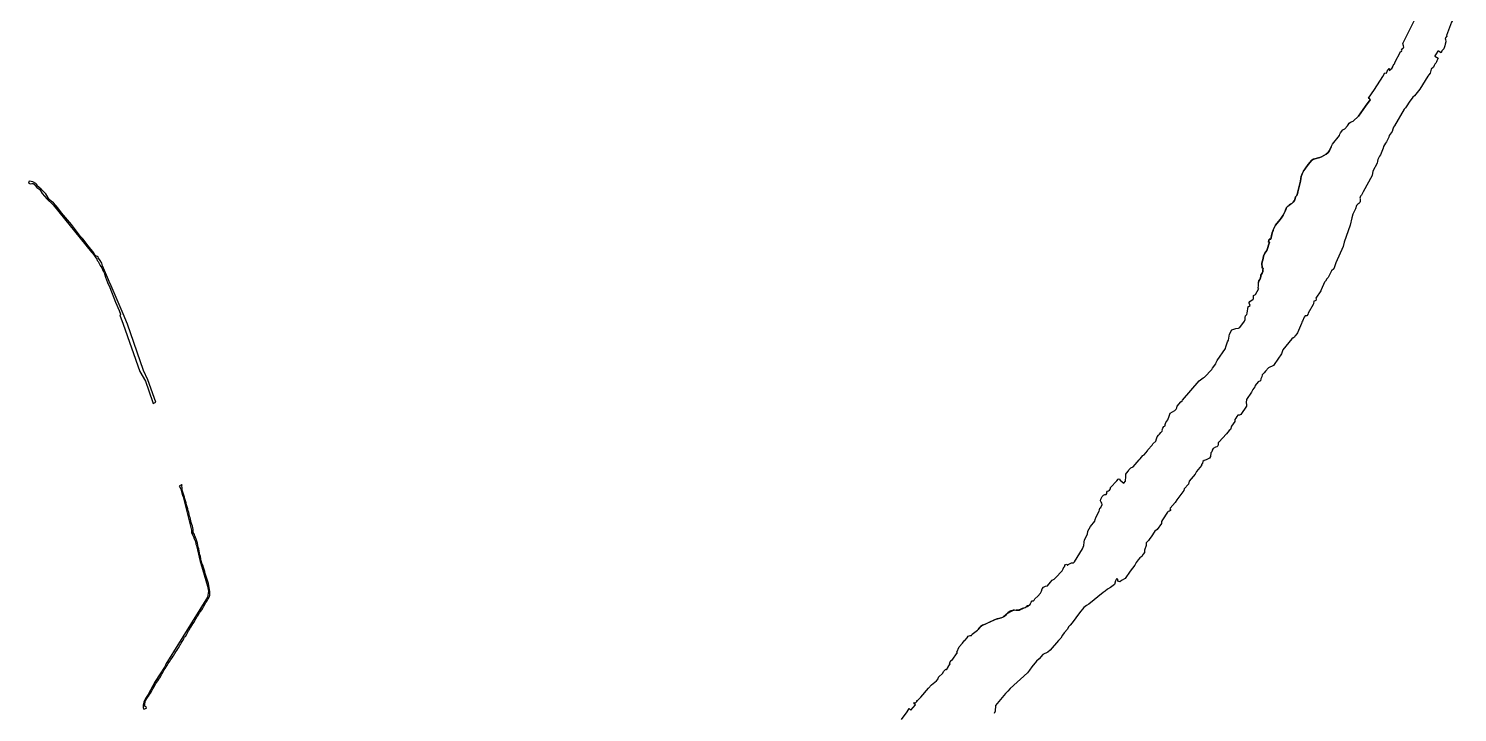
# Model space of a CAD drawing. Extents: x 708293 to 716990, y 4902010 to 4917550.
# Drawn here: x 711626 to 714874, y 4905746 to 4907301 of the extents above; entities that cross this region are included whole.
import ezdxf

# ---------------------------------------------------------------- set-up
doc = ezdxf.new("R2010")
doc.units = 0
for name, color, linetype in [('creek', 7, 'Continuous'), ('creek-fill', 7, 'Continuous'), ('river-fill', 7, 'Continuous'), ('river_lake_canal', 7, 'Continuous')]:
    doc.layers.add(name, color=color, linetype=linetype)

msp = doc.modelspace()

# ---------------------------------------------------------------- linework, layer by layer
at = {"layer": 'creek'}
for points in [[(711805.3, 4906735.1), (711794.3, 4906761.2), (711792.2, 4906767.5), (711789, 4906773.8), (711785.3, 4906778.8), (711784, 4906781.5), (711779.1, 4906784.3), (711776.6, 4906786.7), (711774.2, 4906791), (711761.3, 4906806.7), (711749.3, 4906822.8), (711744.4, 4906828), (711723.5, 4906855.5), (711701, 4906881.7), (711692.5, 4906893.1), (711682.4, 4906904.3), (711677.2, 4906908.2), (711673, 4906912.5), (711665.5, 4906925.1), (711654.5, 4906935.6), (711649, 4906940.2), (711646.6, 4906942.7), (711644.7, 4906945.9), (711642.2, 4906948.5), (711635.7, 4906952.3), (711632, 4906953.3), (711627.1, 4906953.5), (711626, 4906949), (711630.7, 4906948.1), (711633.5, 4906948.8), (711636.3, 4906948.8), (711638.7, 4906947.1), (711645, 4906939.5), (711651.5, 4906934.8), (711656.8, 4906925.9), (711667.4, 4906913.9), (711681.6, 4906900.3), (711769, 4906792.2), (711771.8, 4906789.5), (711781, 4906776.5), (711782.2, 4906773.7), (711784.3, 4906771.1), (711789, 4906761.8), (711792.9, 4906756.6), (711794.6, 4906751), (711797.5, 4906745.8), (711800.7, 4906735.8), (711803, 4906729.7)], [(711803, 4906729.7), (711805.1, 4906723.1), (711810.4, 4906711.9), (711823.8, 4906678.4), (711832.2, 4906659.7), (711834.6, 4906651.6), (711834.1, 4906649.5), (711833.4, 4906649.1), (711841.4, 4906628.8), (711878.7, 4906521.2), (711891.5, 4906498.7), (711907.9, 4906452.7), (711909.2, 4906448.5), (711915, 4906451), (711897.3, 4906501.9), (711887.4, 4906523.2), (711851, 4906628.7), (711841.4, 4906652.5), (711814, 4906716), (711809.1, 4906726), (711806.2, 4906733.3), (711805.3, 4906735.1)], [(711990, 4906200.8), (711989, 4906204.3), (711987.9, 4906208.7), (711986.8, 4906213.1), (711985.3, 4906217.8), (711983.9, 4906222.3), (711982.5, 4906226.8), (711981.5, 4906231.2), (711980.3, 4906235.1), (711978.9, 4906239.6), (711977.6, 4906244.3), (711975.9, 4906248.7), (711975.2, 4906252.8), (711974.8, 4906256.9), (711974.7, 4906260.3), (711974.7, 4906262.3), (711975.4, 4906263.1), (711973.8, 4906263), (711968.3, 4906260.4)], [(711968.3, 4906260.4), (711971.8, 4906254.3), (711975.8, 4906239.6), (711977.4, 4906235.7), (711996.7, 4906159.9), (711996.5, 4906153.9), (712001.1, 4906145.6), (712002.3, 4906140.3), (712005.1, 4906134.7), (712006.4, 4906128.3), (712007.7, 4906125.4), (712016.2, 4906088.7), (712017.2, 4906084.7)], [(712005, 4906145.5), (712004.3, 4906147.3), (712003.2, 4906150.6), (712001.9, 4906152.5), (712000, 4906155), (712000.3, 4906159.1), (712000.3, 4906161.9), (711999.5, 4906165.6), (711998.3, 4906169.5), (711996.9, 4906173.3), (711995.5, 4906177.6), (711994.6, 4906181.5), (711993.9, 4906185), (711993.1, 4906188.8), (711992.1, 4906192.4), (711991, 4906196.3), (711990.2, 4906200.2), (711990, 4906200.8)], [(712033.6, 4906003.3), (712034, 4906004), (712036.2, 4906008), (712037.8, 4906012.1), (712038.1, 4906016.5), (712037.8, 4906020.9), (712037.5, 4906025), (712036.9, 4906029.7), (712035.6, 4906034.4), (712034.7, 4906038.7), (712033.3, 4906043.4), (712032.1, 4906048.2), (712030.8, 4906052.8), (712029.2, 4906057), (712027.7, 4906061.4), (712026.5, 4906066), (712024.9, 4906070.8), (712023.4, 4906075.5), (712021.8, 4906080.6), (712020.1, 4906085.5), (712018.6, 4906090.5), (712017.5, 4906095.4), (712016.5, 4906100.3), (712015.5, 4906104), (712014.7, 4906108.3), (712013.5, 4906112.9), (712012.7, 4906117.9), (712011.8, 4906121.7), (712010.7, 4906126.3), (712009.7, 4906130.8), (712008.6, 4906135.3), (712007, 4906140), (712005.6, 4906143.9), (712005, 4906145.5)], [(712017.2, 4906084.7), (712033, 4906032.7), (712035, 4906021.6), (712032.9, 4906008.2), (711938.3, 4905855.5), (711936.2, 4905850.9), (711913.9, 4905815.8), (711897.7, 4905786.6), (711893.1, 4905780), (711889.5, 4905772.9), (711888.1, 4905769.4), (711886.7, 4905762.3), (711886.4, 4905756.5), (711887.8, 4905753.1)], [(712005, 4905956.2), (712007.1, 4905959.6), (712009.5, 4905963.9), (712011.9, 4905967.9), (712014.4, 4905971.9), (712017.1, 4905975.6), (712019.7, 4905979.4), (712022, 4905983.2), (712024.3, 4905987.5), (712026.7, 4905991.3), (712029.3, 4905995.7), (712031.9, 4905999.9), (712033.6, 4906003.3)], [(711990, 4905932), (711991, 4905933.7), (711992.4, 4905935.6), (711992.7, 4905935.8), (711992.9, 4905936.3), (711994.9, 4905939.9), (711997.1, 4905943.4), (711999.5, 4905946.9), (712002.1, 4905951.1), (712004.5, 4905955.4), (712005, 4905956.2)], [(711971.1, 4905900.1), (711973.1, 4905903.1), (711975.2, 4905907.1), (711977.1, 4905910.4), (711978.7, 4905913.7), (711980.6, 4905916.6), (711982.2, 4905918.3), (711982.5, 4905918.8), (711982.5, 4905918.8)], [(711982.5, 4905918.8), (711986.3, 4905925.5)], [(711986.3, 4905925.5), (711986.3, 4905925.5), (711986.3, 4905925.5), (711986.3, 4905925.6), (711987.1, 4905926.8), (711988.1, 4905929), (711989.5, 4905931.1), (711990, 4905932)], [(711896.6, 4905780), (711896.7, 4905780), (711898.7, 4905783), (711900.6, 4905786.3), (711903, 4905789.9), (711905.2, 4905793.1), (711906.9, 4905796.3), (711908.7, 4905799.5), (711910.7, 4905803.3), (711912.7, 4905806.9), (711914.9, 4905810.8), (711917.3, 4905814.5), (711919.9, 4905817.9), (711922, 4905821.1), (711924.3, 4905824.3), (711926.4, 4905828), (711928.4, 4905831.7), (711930.4, 4905835.1), (711932.1, 4905838.6), (711934.1, 4905842.3), (711936.3, 4905845.6), (711938.7, 4905849.1), (711941.3, 4905852.7), (711943.6, 4905856.8), (711945.3, 4905860.1), (711947.5, 4905863.1), (711949.6, 4905866.2), (711952.2, 4905870.3), (711954.5, 4905873.8), (711956.7, 4905877), (711958.5, 4905880), (711960.5, 4905883.5), (711962.7, 4905886.5), (711965.1, 4905890.2), (711967.3, 4905893.6), (711969.3, 4905896.9), (711971.1, 4905900.1)], [(711887.8, 4905753.1), (711894.3, 4905755.7)], [(711894.3, 4905755.7), (711893.1, 4905758.6), (711893.1, 4905758.6), (711892.9, 4905758.6), (711892.2, 4905758.7), (711891.2, 4905759.1), (711890.5, 4905759.9), (711890.3, 4905761.5), (711890.3, 4905764.3), (711890.3, 4905766.6), (711890.7, 4905769.1), (711891.2, 4905771.5), (711892.9, 4905774), (711894.6, 4905777.1), (711896.6, 4905780)]]:
    msp.add_lwpolyline(points, dxfattribs=at)
at = {"layer": 'creek-fill'}
for p, q in [((711982.5, 4905918.8), (711986.3, 4905925.5)), ((711887.8, 4905753.1), (711894.3, 4905755.7))]:
    msp.add_line(p, q, dxfattribs=at)
for points in [[(711805.3, 4906735.1), (711794.3, 4906761.2), (711792.2, 4906767.5), (711789, 4906773.8), (711785.3, 4906778.8), (711784, 4906781.5), (711779.1, 4906784.3), (711776.6, 4906786.7), (711774.2, 4906791), (711761.3, 4906806.7), (711749.3, 4906822.8), (711744.4, 4906828), (711723.5, 4906855.5), (711701, 4906881.7), (711692.5, 4906893.1), (711682.4, 4906904.3), (711677.2, 4906908.2), (711673, 4906912.5), (711665.5, 4906925.1), (711654.5, 4906935.6), (711649, 4906940.2), (711646.6, 4906942.7), (711644.7, 4906945.9), (711642.2, 4906948.5), (711635.7, 4906952.3), (711632, 4906953.3), (711627.1, 4906953.5), (711626, 4906949), (711630.7, 4906948.1), (711633.5, 4906948.8), (711636.3, 4906948.8), (711638.7, 4906947.1), (711645, 4906939.5), (711651.5, 4906934.8), (711656.8, 4906925.9), (711667.4, 4906913.9), (711681.6, 4906900.3), (711769, 4906792.2), (711771.8, 4906789.5), (711781, 4906776.5), (711782.2, 4906773.7), (711784.3, 4906771.1), (711789, 4906761.8), (711792.9, 4906756.6), (711794.6, 4906751), (711797.5, 4906745.8), (711800.7, 4906735.8), (711803, 4906729.7)], [(711803, 4906729.7), (711805.1, 4906723.1), (711810.4, 4906711.9), (711823.8, 4906678.4), (711832.2, 4906659.7), (711834.6, 4906651.6), (711834.1, 4906649.5), (711833.4, 4906649.1), (711841.4, 4906628.8), (711878.7, 4906521.2), (711891.5, 4906498.7), (711907.9, 4906452.7), (711909.2, 4906448.5), (711915, 4906451), (711897.3, 4906501.9), (711887.4, 4906523.2), (711851, 4906628.7), (711841.4, 4906652.5), (711814, 4906716), (711809.1, 4906726), (711806.2, 4906733.3), (711805.3, 4906735.1)], [(711990, 4906200.8), (711989, 4906204.3), (711987.9, 4906208.7), (711986.8, 4906213.1), (711985.3, 4906217.8), (711983.9, 4906222.3), (711982.5, 4906226.8), (711981.5, 4906231.2), (711980.3, 4906235.1), (711978.9, 4906239.6), (711977.6, 4906244.3), (711975.9, 4906248.7), (711975.2, 4906252.8), (711974.8, 4906256.9), (711974.7, 4906260.3), (711974.7, 4906262.3), (711975.4, 4906263.1), (711973.8, 4906263), (711968.3, 4906260.4)], [(711968.3, 4906260.4), (711971.8, 4906254.3), (711975.8, 4906239.6), (711977.4, 4906235.7), (711996.7, 4906159.9), (711996.5, 4906153.9), (712001.1, 4906145.6), (712002.3, 4906140.3), (712005.1, 4906134.7), (712006.4, 4906128.3), (712007.7, 4906125.4), (712016.2, 4906088.7), (712017.2, 4906084.7)], [(712005, 4906145.5), (712004.3, 4906147.3), (712003.2, 4906150.6), (712001.9, 4906152.5), (712000, 4906155), (712000.3, 4906159.1), (712000.3, 4906161.9), (711999.5, 4906165.6), (711998.3, 4906169.5), (711996.9, 4906173.3), (711995.5, 4906177.6), (711994.6, 4906181.5), (711993.9, 4906185), (711993.1, 4906188.8), (711992.1, 4906192.4), (711991, 4906196.3), (711990.2, 4906200.2), (711990, 4906200.8)], [(712033.6, 4906003.3), (712034, 4906004), (712036.2, 4906008), (712037.8, 4906012.1), (712038.1, 4906016.5), (712037.8, 4906020.9), (712037.5, 4906025), (712036.9, 4906029.7), (712035.6, 4906034.4), (712034.7, 4906038.7), (712033.3, 4906043.4), (712032.1, 4906048.2), (712030.8, 4906052.8), (712029.2, 4906057), (712027.7, 4906061.4), (712026.5, 4906066), (712024.9, 4906070.8), (712023.4, 4906075.5), (712021.8, 4906080.6), (712020.1, 4906085.5), (712018.6, 4906090.5), (712017.5, 4906095.4), (712016.5, 4906100.3), (712015.5, 4906104), (712014.7, 4906108.3), (712013.5, 4906112.9), (712012.7, 4906117.9), (712011.8, 4906121.7), (712010.7, 4906126.3), (712009.7, 4906130.8), (712008.6, 4906135.3), (712007, 4906140), (712005.6, 4906143.9), (712005, 4906145.5)], [(712017.2, 4906084.7), (712033, 4906032.7), (712035, 4906021.6), (712032.9, 4906008.2), (711938.3, 4905855.5), (711936.2, 4905850.9), (711913.9, 4905815.8), (711897.7, 4905786.6), (711893.1, 4905780), (711889.5, 4905772.9), (711888.1, 4905769.4), (711886.7, 4905762.3), (711886.4, 4905756.5), (711887.8, 4905753.1)], [(712005, 4905956.2), (712007.1, 4905959.6), (712009.5, 4905963.9), (712011.9, 4905967.9), (712014.4, 4905971.9), (712017.1, 4905975.6), (712019.7, 4905979.4), (712022, 4905983.2), (712024.3, 4905987.5), (712026.7, 4905991.3), (712029.3, 4905995.7), (712031.9, 4905999.9), (712033.6, 4906003.3)], [(711990, 4905932), (711991, 4905933.7), (711992.4, 4905935.6), (711992.7, 4905935.8), (711992.9, 4905936.3), (711994.9, 4905939.9), (711997.1, 4905943.4), (711999.5, 4905946.9), (712002.1, 4905951.1), (712004.5, 4905955.4), (712005, 4905956.2)], [(711971.1, 4905900.1), (711973.1, 4905903.1), (711975.2, 4905907.1), (711977.1, 4905910.4), (711978.7, 4905913.7), (711980.6, 4905916.6), (711982.2, 4905918.3), (711982.5, 4905918.8), (711982.5, 4905918.8)], [(711986.3, 4905925.5), (711986.3, 4905925.5), (711986.3, 4905925.5), (711986.3, 4905925.6), (711987.1, 4905926.8), (711988.1, 4905929), (711989.5, 4905931.1), (711990, 4905932)], [(711896.6, 4905780), (711896.7, 4905780), (711898.7, 4905783), (711900.6, 4905786.3), (711903, 4905789.9), (711905.2, 4905793.1), (711906.9, 4905796.3), (711908.7, 4905799.5), (711910.7, 4905803.3), (711912.7, 4905806.9), (711914.9, 4905810.8), (711917.3, 4905814.5), (711919.9, 4905817.9), (711922, 4905821.1), (711924.3, 4905824.3), (711926.4, 4905828), (711928.4, 4905831.7), (711930.4, 4905835.1), (711932.1, 4905838.6), (711934.1, 4905842.3), (711936.3, 4905845.6), (711938.7, 4905849.1), (711941.3, 4905852.7), (711943.6, 4905856.8), (711945.3, 4905860.1), (711947.5, 4905863.1), (711949.6, 4905866.2), (711952.2, 4905870.3), (711954.5, 4905873.8), (711956.7, 4905877), (711958.5, 4905880), (711960.5, 4905883.5), (711962.7, 4905886.5), (711965.1, 4905890.2), (711967.3, 4905893.6), (711969.3, 4905896.9), (711971.1, 4905900.1)], [(711894.3, 4905755.7), (711893.1, 4905758.6), (711893.1, 4905758.6), (711892.9, 4905758.6), (711892.2, 4905758.7), (711891.2, 4905759.1), (711890.5, 4905759.9), (711890.3, 4905761.5), (711890.3, 4905764.3), (711890.3, 4905766.6), (711890.7, 4905769.1), (711891.2, 4905771.5), (711892.9, 4905774), (711894.6, 4905777.1), (711896.6, 4905780)]]:
    msp.add_lwpolyline(points, dxfattribs=at)
at = {"layer": 'river-fill'}
for points in [[(714518.8, 4906964.5), (714520.8, 4906970.2), (714524, 4906976.8), (714534.5, 4906992), (714543.5, 4907001.9), (714546.7, 4907003.6), (714561.1, 4907007.6), (714565.3, 4907009.1), (714570.4, 4907012.2), (714575.6, 4907015.2), (714580.4, 4907019), (714583.2, 4907023.9), (714586.9, 4907032.2), (714589.8, 4907037.8), (714606.4, 4907058), (714607, 4907060.8), (714608.6, 4907063.6), (714613.9, 4907070.3), (714618.1, 4907073.2), (714624.5, 4907079.7), (714625.5, 4907082.3), (714627.7, 4907085.4), (714631, 4907088), (714637, 4907090), (714649.5, 4907101.7), (714665.3, 4907124.4), (714675.6, 4907138.7), (714674.3, 4907141.8), (714671.7, 4907142.9), (714685.8, 4907162.3), (714704.7, 4907192), (714708.7, 4907199.8), (714712.6, 4907199.2), (714714.7, 4907203.9), (714718.7, 4907210.1), (714720.6, 4907208.6), (714719.3, 4907206.3), (714720.7, 4907205.4), (714722.5, 4907208.3), (714725.1, 4907209.7), (714727.6, 4907214), (714726.9, 4907215.5), (714730, 4907220.4), (714730.8, 4907219.9), (714731.8, 4907221.5), (714730.7, 4907222.2), (714745.7, 4907249.2), (714746.6, 4907248.7), (714747.6, 4907250.3), (714747.2, 4907251.4), (714749.9, 4907256.2), (714750.4, 4907255.8), (714751.9, 4907258.2), (714751.5, 4907261.7), (714749.7, 4907266.5), (714789, 4907344.3)], [(714860.6, 4907315.2), (714849.5, 4907285.1), (714850.1, 4907284.4), (714849.9, 4907282.6), (714849.3, 4907282.7), (714848.3, 4907280.9), (714847.8, 4907281.1), (714845.9, 4907277.5), (714846.9, 4907277), (714847.8, 4907270.7), (714846.3, 4907265.6), (714845.8, 4907261.5), (714843.1, 4907254.9), (714839, 4907249.9), (714837.1, 4907245.4), (714830.7, 4907249.3), (714829.2, 4907249.2), (714825.4, 4907243.3), (714822.8, 4907239.1), (714823, 4907238), (714830.2, 4907233.5), (714827.1, 4907227.7), (714826.3, 4907224.9), (714824.8, 4907222), (714822.4, 4907220.2), (714820.9, 4907216.8), (714819.9, 4907212.9), (714814.5, 4907208.3), (714811.8, 4907199.7), (714809.4, 4907195.6), (714806.7, 4907192.3), (714788.7, 4907162.7), (714776.4, 4907148.2), (714772.5, 4907144.8), (714764.1, 4907133.7), (714759.4, 4907125), (714756.3, 4907120.9), (714752.9, 4907117.7), (714731.2, 4907079.3), (714728.8, 4907076.3), (714727.1, 4907072.3), (714725.5, 4907066.4), (714719.1, 4907057.7), (714717.8, 4907053.8), (714713, 4907043.2), (714710.3, 4907040.1), (714706, 4907032.7), (714705.2, 4907029.1), (714698.9, 4907014), (714697, 4907010.7), (714693, 4907002.8), (714692.5, 4906999), (714691.5, 4906994.7), (714681.8, 4906976.3), (714680.2, 4906966.9), (714659.5, 4906929.7), (714657.9, 4906924.9), (714656, 4906922.1), (714653.5, 4906920.1), (714652.4, 4906915.5), (714652.8, 4906913.5), (714653.2, 4906907.6), (714652.3, 4906905.3), (714650.2, 4906903.1), (714647.4, 4906901.5), (714644.9, 4906898.7), (714642.2, 4906890.6), (714636.6, 4906879), (714633.9, 4906870.8), (714630.6, 4906853.7), (714616.3, 4906815.1), (714614.4, 4906805.4), (714597.4, 4906768.1), (714592.8, 4906754.5), (714587.5, 4906749.8), (714580.3, 4906734.5), (714577, 4906731.9), (714574.2, 4906726.6), (714572.3, 4906724.3), (714564, 4906707.1), (714563.7, 4906704.5), (714552.5, 4906687.5), (714552.9, 4906685.4), (714552.3, 4906682.8)], [(714202.7, 4906385.7), (714203.5, 4906387.5), (714202.9, 4906388.8), (714204.1, 4906392.3), (714206.9, 4906395.7), (714209.5, 4906397.5), (714210.1, 4906399.1), (714209.9, 4906400.7), (714210.3, 4906402.6), (714211.6, 4906405.4), (714215.9, 4906411.5), (714218.8, 4906419.1), (714219.2, 4906422), (714221.3, 4906426), (714231.7, 4906432.7), (714234.4, 4906435.2), (714235.9, 4906438.7), (714237.2, 4906441.9), (714245.1, 4906452.1), (714248, 4906454.3), (714249.1, 4906456.2), (714287.1, 4906499.6), (714295.8, 4906506.7), (714298.8, 4906508), (714315.5, 4906525.8), (714317.1, 4906528.7), (714324.7, 4906538.5), (714325.5, 4906541.5), (714328, 4906546.3), (714347.2, 4906573.3), (714347.8, 4906577.1), (714351.7, 4906588.5), (714353.9, 4906592.5), (714355.6, 4906605.8), (714361.6, 4906615.6), (714370.2, 4906619.1), (714376.6, 4906619.5), (714379.5, 4906621), (714389.9, 4906635.8), (714391.4, 4906639.5), (714391.5, 4906643.9), (714392.7, 4906647.3), (714395.3, 4906650.3), (714396.5, 4906653.8), (714398.1, 4906668.6), (714399.1, 4906669.1), (714402.6, 4906671.3), (714400.4, 4906676.3), (714400.6, 4906677.7), (714402.1, 4906679.9), (714409.4, 4906685.4), (714410.4, 4906686.9), (714410.9, 4906691.2), (714410.7, 4906693.9), (714415.3, 4906695.9), (714422.8, 4906710), (714421.5, 4906710.7), (714422.1, 4906716.3), (714421.7, 4906723.3), (714422.7, 4906727.4), (714425, 4906730.6), (714426.5, 4906733.8), (714427.2, 4906737.5), (714427.4, 4906740.3), (714430.2, 4906744.9), (714431.4, 4906748.8), (714431.8, 4906752.5), (714432.7, 4906754.9), (714430.3, 4906756.8), (714429.3, 4906767.5), (714432.3, 4906778.3), (714433.4, 4906783.5), (714436, 4906789.9), (714441, 4906796.4), (714447.2, 4906815.2), (714444.5, 4906815.5), (714445.9, 4906822.1), (714450, 4906822), (714452.4, 4906833), (714453.2, 4906836.1), (714457.2, 4906847.4), (714460.7, 4906853.8), (714470.9, 4906866.6), (714473.4, 4906869.9), (714477.7, 4906876.6), (714482.6, 4906885.3), (714485.7, 4906893.6), (714488.5, 4906897), (714491.8, 4906898.9), (714494.3, 4906901.3), (714497.4, 4906903.1), (714500.5, 4906905.8), (714503.6, 4906910.2), (714505.3, 4906914.7), (714506.3, 4906918.3), (714508.9, 4906921.5), (714510.3, 4906925.5), (714511.3, 4906929.9), (714517.5, 4906953.7), (714518.1, 4906959.7), (714518.8, 4906964.5)], [(714552.3, 4906682.8), (714550.4, 4906681.4), (714547.6, 4906680.8), (714546.7, 4906675.1), (714546.4, 4906673.2), (714534.8, 4906653.8), (714533.8, 4906650.6), (714531.5, 4906647.8), (714528.2, 4906647.5), (714525.4, 4906644.9), (714522.2, 4906635.4), (714520.6, 4906633.2), (714519.5, 4906629.9), (714510.3, 4906608.8), (714506.9, 4906603.6), (714504.3, 4906601.1), (714504.1, 4906599.4), (714501.6, 4906597.4), (714500.5, 4906597.5), (714497.5, 4906595.6), (714477, 4906570.3), (714475.2, 4906563.8), (714473.8, 4906561), (714457.7, 4906536.6), (714455.7, 4906535), (714444.6, 4906529.6), (714437.8, 4906522.1), (714435.1, 4906517.9), (714430.5, 4906513.1), (714429.5, 4906508.6), (714427.5, 4906504.3), (714426.4, 4906500), (714421.5, 4906497.2), (714414.5, 4906489.2), (714413.2, 4906486.3), (714408.7, 4906480.3), (714406.1, 4906473.9), (714394.8, 4906457.4), (714394, 4906450.3), (714394.8, 4906445.6), (714394.3, 4906442.5), (714381.6, 4906423.1), (714378.7, 4906421.7), (714376.3, 4906421.8), (714374.7, 4906421.6), (714372.5, 4906418.9), (714370.6, 4906415), (714368, 4906411.6), (714367.8, 4906407.5), (714360.2, 4906397.1), (714358.3, 4906388.9), (714355.1, 4906386.5), (714349.5, 4906379.1), (714331.9, 4906360.1), (714330.1, 4906359.4), (714329.9, 4906356.8), (714330.4, 4906355.1), (714329.3, 4906352.3), (714326.9, 4906349.8), (714324.3, 4906349.1), (714319.1, 4906345.9), (714316.2, 4906341.9), (714315.5, 4906338.7), (714313.9, 4906335.9), (714312.5, 4906327.4), (714310.3, 4906324.3), (714302.8, 4906319.9), (714298.3, 4906318.6), (714295.1, 4906316.3), (714294.3, 4906312.8), (714292.5, 4906309.7), (714292.2, 4906307.2), (714280.8, 4906294), (714277.6, 4906287.3), (714264.1, 4906271.6), (714262.6, 4906264.8), (714253.1, 4906253.9), (714251.9, 4906250.8), (714236, 4906229.1), (714232.7, 4906223.1), (714221.1, 4906210.4), (714220.6, 4906208.6), (714221.9, 4906206.5), (714221.9, 4906204.8), (714219.5, 4906203.2), (714216.9, 4906202.6), (714214.9, 4906201), (714203.3, 4906183.4), (714201.6, 4906179.7), (714201.2, 4906175.5), (714191.6, 4906162.1), (714185.9, 4906158.2), (714177.7, 4906144.9), (714174.5, 4906141.5), (714171.9, 4906137), (714166.6, 4906131.1), (714166.2, 4906128.6), (714166.5, 4906125.6), (714163.1, 4906114.7), (714162.8, 4906109.5), (714159.4, 4906105.4)], [(713866.9, 4905979), (713870.3, 4905978.3), (713878.9, 4905978.7), (713879.8, 4905979.1), (713880.9, 4905979.6), (713898.5, 4905987.6), (713902.6, 4905992), (713903.7, 4905993.2), (713905.3, 4905996.4), (713907.7, 4905999.6), (713910.6, 4905999.7), (713912, 4906000.9), (713913.5, 4906003.8), (713920, 4906009.8), (713926.3, 4906017.2), (713928.8, 4906021.2), (713930, 4906026.5), (713932.8, 4906030.7), (713937.8, 4906032.9), (713941.9, 4906033.9), (713948.7, 4906042.3), (713953.2, 4906046.6), (713957.3, 4906048.8), (713960.8, 4906051.8), (713975.5, 4906067.4), (713977.7, 4906072.1), (713980.1, 4906077.4), (713981.6, 4906077.7), (713981.3, 4906081.3), (713985.9, 4906083), (713987.9, 4906080.1), (713988.8, 4906080.7), (713987.9, 4906082), (713989.4, 4906082.4), (713996.5, 4906085.6), (714001.6, 4906085.6), (714003.9, 4906088.1), (714022, 4906117.8), (714024.7, 4906125.2), (714025.3, 4906132.9), (714026.7, 4906138.1), (714033.3, 4906151.3), (714033.9, 4906157.6), (714039.7, 4906168.8), (714049.9, 4906180.4), (714050.7, 4906184.3), (714052.7, 4906190.4), (714059.6, 4906203.2), (714060.3, 4906206.6), (714061.5, 4906209.9), (714063.7, 4906212.1), (714066.3, 4906218.4), (714065.9, 4906221.6), (714063.9, 4906223.9), (714062.7, 4906226.9), (714063.6, 4906230.7), (714066.3, 4906237.1), (714069.3, 4906240), (714072.4, 4906241.2), (714075.5, 4906241.5), (714077.5, 4906243.5), (714076.9, 4906246.5), (714078.5, 4906248.7), (714080.7, 4906249.5), (714083.5, 4906251.2), (714085.3, 4906253.9), (714085.5, 4906257.1), (714100, 4906272.3), (714102.8, 4906276.5), (714104.8, 4906276.7), (714107.4, 4906273.6), (714115.7, 4906267.1), (714119.7, 4906272), (714120.4, 4906282.4), (714120.1, 4906285.7), (714120.5, 4906287.6), (714122.1, 4906289.9), (714126.7, 4906295.1), (714127.5, 4906297.1), (714131.7, 4906301.6), (714137.1, 4906304), (714150.7, 4906320), (714152.9, 4906322.4), (714159.3, 4906330.4), (714161.9, 4906331.9), (714169.6, 4906340.7), (714170.6, 4906343.1), (714179.9, 4906353.5), (714181.4, 4906356.4), (714188.4, 4906362.3), (714190.3, 4906368), (714190.5, 4906370.5), (714191.2, 4906372.7), (714194.4, 4906376), (714197.2, 4906378.7), (714199.7, 4906382.3), (714202.7, 4906385.7)], [(714159.4, 4906105.4), (714156.6, 4906100.3), (714152.4, 4906097.7), (714148.1, 4906093.1), (714144.1, 4906086.9), (714141, 4906080.5), (714129.8, 4906066.7), (714118.7, 4906050.7), (714110.6, 4906045.7), (714106.3, 4906043.1), (714102.4, 4906043.9), (714101.9, 4906049.1), (714099.1, 4906049.8), (714096.9, 4906044.7), (714094.9, 4906036.8), (714085.1, 4906029.5), (714078.7, 4906025.8), (714073.6, 4906021.4), (714068.7, 4906018.3), (714036.3, 4905992.2), (714030.8, 4905989.1), (714025.1, 4905984.5), (714014.8, 4905972.2), (713998.5, 4905949.3), (713994, 4905944.2), (713990, 4905940.7), (713987.8, 4905935.1), (713980.2, 4905926.9), (713976.7, 4905921.5), (713972.6, 4905914.5), (713967.2, 4905909.3), (713948, 4905887.4), (713943.1, 4905883), (713931.8, 4905877.6), (713923.2, 4905867.7), (713917.3, 4905862.2), (713906.9, 4905849.1), (713901.5, 4905841.8), (713896.4, 4905835.9), (713857.1, 4905800.4), (713852.3, 4905794.2), (713846.5, 4905788.5), (713824.3, 4905761.5), (713823.3, 4905748.8), (713821.2, 4905743.4)], [(713610.4, 4905729.6), (713623.2, 4905747.4), (713627.6, 4905754.5), (713631.8, 4905751.2), (713641.9, 4905763.1), (713638.1, 4905766), (713639.9, 4905768.2), (713641.7, 4905766.7), (713645.6, 4905771.1), (713644.1, 4905772.3), (713644.9, 4905773.1), (713646.3, 4905772), (713653.9, 4905780), (713654.4, 4905780.6), (713671.7, 4905800.7), (713678.9, 4905808.8), (713690.1, 4905817.9), (713693.4, 4905822), (713694.3, 4905826.2), (713704, 4905835.1), (713706.2, 4905838.8), (713711.5, 4905844), (713712.8, 4905843), (713716.8, 4905848.7), (713716.3, 4905849.1), (713720.9, 4905856.1), (713719.1, 4905857.5), (713723.5, 4905864.3), (713724.9, 4905863.5), (713737.4, 4905881.7), (713736.3, 4905882.7), (713741.8, 4905894.8), (713748.9, 4905903.6), (713753, 4905908.4), (713754, 4905909.7), (713759.5, 4905915.1), (713762.2, 4905919.2), (713766.2, 4905921), (713769.7, 4905920.7), (713771.2, 4905923.7), (713782.8, 4905932.6), (713784.5, 4905934.5), (713786.3, 4905937.1), (713789.1, 4905940.3), (713792.4, 4905942.9), (713795.5, 4905944.5), (713821.8, 4905956.2), (713825.9, 4905957.9), (713837.2, 4905961.2), (713840.9, 4905962.3), (713849.1, 4905970.1), (713863.2, 4905977.9), (713863.7, 4905977.6), (713864.8, 4905978.9), (713866.9, 4905979)]]:
    msp.add_lwpolyline(points, dxfattribs=at)
at = {"layer": 'river_lake_canal'}
for points in [[(714749.7, 4907266.5), (714789, 4907344.3)], [(714874.1, 4907339), (714860.6, 4907315.2), (714849.5, 4907285.1), (714850.1, 4907284.4), (714849.9, 4907282.6), (714849.3, 4907282.7), (714848.3, 4907280.9), (714847.8, 4907281.1), (714845.9, 4907277.5), (714846.9, 4907277), (714847.8, 4907270.7), (714846.3, 4907265.6), (714845.8, 4907261.5), (714843.1, 4907254.9), (714839, 4907249.9), (714837.1, 4907245.4), (714830.7, 4907249.3), (714829.2, 4907249.2), (714825.4, 4907243.3)], [(714726.9, 4907215.5), (714730, 4907220.4), (714730.8, 4907219.9), (714731.8, 4907221.5), (714730.7, 4907222.2), (714745.7, 4907249.2), (714746.6, 4907248.7), (714747.6, 4907250.3)], [(714747.2, 4907251.4), (714749.9, 4907256.2), (714750.4, 4907255.8), (714751.9, 4907258.2), (714751.5, 4907261.7), (714749.7, 4907266.5)], [(714747.6, 4907250.3), (714747.2, 4907251.4)], [(714825.4, 4907243.3), (714822.8, 4907239.1), (714823, 4907238), (714830.2, 4907233.5), (714827.1, 4907227.7), (714826.3, 4907224.9), (714824.8, 4907222), (714822.4, 4907220.2), (714820.9, 4907216.8), (714819.9, 4907212.9), (714814.5, 4907208.3), (714811.8, 4907199.7), (714809.4, 4907195.6), (714806.7, 4907192.3), (714788.7, 4907162.7), (714776.4, 4907148.2), (714772.5, 4907144.8), (714764.1, 4907133.7), (714759.4, 4907125), (714756.3, 4907120.9), (714752.9, 4907117.7), (714731.2, 4907079.3), (714728.8, 4907076.3), (714727.1, 4907072.3), (714725.5, 4907066.4), (714719.1, 4907057.7), (714717.8, 4907053.8), (714713, 4907043.2), (714710.3, 4907040.1), (714706, 4907032.7), (714705.2, 4907029.1), (714698.9, 4907014)], [(714727.6, 4907214), (714726.9, 4907215.5)], [(714671.7, 4907142.9), (714685.8, 4907162.3), (714704.7, 4907192), (714708.7, 4907199.8), (714712.6, 4907199.2), (714714.7, 4907203.9), (714718.7, 4907210.1)], [(714718.7, 4907210.1), (714720.6, 4907208.6)], [(714720.6, 4907208.6), (714719.3, 4907206.3), (714720.7, 4907205.4), (714722.5, 4907208.3), (714725.1, 4907209.7)], [(714725.1, 4907209.7), (714727.6, 4907214)], [(714665.3, 4907124.4), (714649.5, 4907101.7)], [(714675.6, 4907138.7), (714665.3, 4907124.4)], [(714671.7, 4907142.9), (714674.3, 4907141.8)], [(714674.3, 4907141.8), (714675.6, 4907138.7)], [(714589.8, 4907037.8), (714606.4, 4907058), (714607, 4907060.8), (714608.6, 4907063.6), (714613.9, 4907070.3), (714618.1, 4907073.2), (714624.5, 4907079.7), (714625.5, 4907082.3), (714627.7, 4907085.4), (714631, 4907088), (714637, 4907090), (714649.5, 4907101.7)], [(714583.2, 4907023.9), (714580.4, 4907019)], [(714586.9, 4907032.2), (714583.2, 4907023.9)], [(714586.9, 4907032.2), (714589.8, 4907037.8)], [(714534.5, 4906992), (714525, 4906978.2)], [(714543.5, 4907001.9), (714534.5, 4906992)], [(714546.7, 4907003.6), (714543.5, 4907001.9)], [(714561.1, 4907007.6), (714546.7, 4907003.6)], [(714565.3, 4907009.1), (714561.1, 4907007.6)], [(714575.6, 4907015.2), (714565.3, 4907009.1)], [(714580.4, 4907019), (714575.6, 4907015.2)], [(714698.9, 4907014), (714697, 4907010.7), (714693, 4907002.8), (714692.5, 4906999), (714691.5, 4906994.7), (714681.8, 4906976.3), (714680.2, 4906966.9), (714659.5, 4906929.7), (714657.9, 4906924.9), (714656, 4906922.1), (714653.5, 4906920.1), (714652.4, 4906915.5), (714652.8, 4906913.5)], [(714518.1, 4906959.7), (714517.5, 4906953.7)], [(714518.8, 4906964.5), (714518.1, 4906959.7)], [(714520.8, 4906970.2), (714518.8, 4906964.5)], [(714524, 4906976.8), (714520.8, 4906970.2)], [(714525, 4906978.2), (714524, 4906976.8)], [(714510.3, 4906925.5), (714508.9, 4906921.5)], [(714511.3, 4906929.9), (714510.3, 4906925.5)], [(714517.5, 4906953.7), (714511.3, 4906929.9)], [(714485.7, 4906893.6), (714483.3, 4906887.2)], [(714488.5, 4906897), (714485.7, 4906893.6)], [(714489.8, 4906897.7), (714488.5, 4906897)], [(714491.8, 4906898.9), (714489.8, 4906897.7)], [(714494.3, 4906901.3), (714491.8, 4906898.9)], [(714497.4, 4906903.1), (714494.3, 4906901.3)], [(714500.5, 4906905.8), (714497.4, 4906903.1)], [(714503.6, 4906910.2), (714500.5, 4906905.8)], [(714505.3, 4906914.7), (714503.6, 4906910.2)], [(714506.3, 4906918.3), (714505.3, 4906914.7)], [(714508.9, 4906921.5), (714506.3, 4906918.3)], [(714652.8, 4906913.5), (714653.2, 4906907.6), (714652.3, 4906905.3), (714650.2, 4906903.1), (714647.4, 4906901.5), (714644.9, 4906898.7), (714642.2, 4906890.6), (714636.6, 4906879), (714633.9, 4906870.8), (714630.6, 4906853.7), (714616.3, 4906815.1), (714614.4, 4906805.4), (714597.4, 4906768.1), (714592.8, 4906754.5), (714587.5, 4906749.8), (714580.3, 4906734.5), (714577, 4906731.9), (714574.2, 4906726.6), (714572.3, 4906724.3), (714564, 4906707.1), (714563.7, 4906704.5), (714552.5, 4906687.5), (714552.9, 4906685.4), (714552.3, 4906682.8), (714550.4, 4906681.4), (714547.6, 4906680.8)], [(714470.9, 4906866.6), (714460.7, 4906853.8)], [(714473.4, 4906869.9), (714470.9, 4906866.6)], [(714477.7, 4906876.6), (714473.4, 4906869.9)], [(714482.6, 4906885.3), (714477.7, 4906876.6)], [(714483.3, 4906887.2), (714482.6, 4906885.3)], [(714453.2, 4906836.1), (714450, 4906822)], [(714455.2, 4906841.7), (714453.2, 4906836.1)], [(714455.2, 4906841.7), (714456.2, 4906844.6), (714457.2, 4906847.4)], [(714460.7, 4906853.8), (714457.2, 4906847.4)], [(714441, 4906796.4), (714436, 4906789.9)], [(714447.2, 4906815.2), (714441, 4906796.4)], [(714445.9, 4906822.1), (714444.5, 4906815.5)], [(714444.5, 4906815.5), (714447.2, 4906815.2)], [(714450, 4906822), (714445.9, 4906822.1)], [(714432.3, 4906778.3), (714429.3, 4906767.5)], [(714429.3, 4906767.5), (714430.3, 4906756.8)], [(714433.4, 4906783.5), (714432.3, 4906778.3)], [(714436, 4906789.9), (714433.4, 4906783.5)], [(714422.7, 4906727.4), (714421.7, 4906723.3)], [(714425, 4906730.6), (714422.7, 4906727.4)], [(714426.5, 4906733.8), (714425, 4906730.6)], [(714427.2, 4906737.5), (714426.5, 4906733.8)], [(714427.4, 4906740.3), (714427.2, 4906737.5)], [(714430.2, 4906744.9), (714427.4, 4906740.3)], [(714431.4, 4906748.8), (714430.2, 4906744.9)], [(714430.3, 4906756.8), (714432.7, 4906754.9), (714431.8, 4906752.5)], [(714431.8, 4906752.5), (714431.4, 4906748.8)], [(714410.7, 4906693.9), (714415.3, 4906695.9), (714422.8, 4906710), (714421.5, 4906710.7)], [(714421.5, 4906710.7), (714422.1, 4906716.3), (714421.7, 4906723.3)], [(714324.7, 4906538.5), (714325.5, 4906541.5), (714328, 4906546.3), (714347.2, 4906573.3), (714347.8, 4906577.1), (714351.7, 4906588.5), (714353.9, 4906592.5), (714355.6, 4906605.8), (714361.6, 4906615.6), (714370.2, 4906619.1), (714376.6, 4906619.5), (714379.5, 4906621), (714389.9, 4906635.8), (714391.4, 4906639.5), (714391.5, 4906643.9), (714392.7, 4906647.3), (714395.3, 4906650.3), (714396.5, 4906653.8), (714398.1, 4906668.6), (714399.1, 4906669.1)], [(714547.6, 4906680.8), (714546.7, 4906675.1), (714546.4, 4906673.2), (714534.8, 4906653.8), (714533.8, 4906650.6), (714531.5, 4906647.8), (714528.2, 4906647.5), (714525.4, 4906644.9), (714522.2, 4906635.4), (714520.6, 4906633.2), (714519.5, 4906629.9), (714510.3, 4906608.8), (714506.9, 4906603.6), (714504.3, 4906601.1), (714504.1, 4906599.4), (714501.6, 4906597.4), (714500.5, 4906597.5), (714497.5, 4906595.6), (714477, 4906570.3), (714475.2, 4906563.8), (714473.8, 4906561), (714457.7, 4906536.6), (714455.7, 4906535), (714444.6, 4906529.6), (714437.8, 4906522.1), (714435.1, 4906517.9), (714430.5, 4906513.1), (714429.5, 4906508.6), (714427.5, 4906504.3), (714426.4, 4906500), (714421.5, 4906497.2), (714414.5, 4906489.2), (714413.2, 4906486.3), (714408.7, 4906480.3), (714406.1, 4906473.9), (714394.8, 4906457.4), (714394, 4906450.3), (714394.8, 4906445.6), (714394.3, 4906442.5), (714381.6, 4906423.1), (714378.7, 4906421.7)], [(714399.1, 4906669.1), (714402.6, 4906671.3), (714400.4, 4906676.3)], [(714400.4, 4906676.3), (714400.6, 4906677.7), (714402.1, 4906679.9), (714409.4, 4906685.4), (714410.4, 4906686.9), (714410.9, 4906691.2), (714410.7, 4906693.9)], [(714150.7, 4906320), (714152.9, 4906322.4), (714159.3, 4906330.4), (714161.9, 4906331.9), (714169.6, 4906340.7), (714170.6, 4906343.1), (714179.9, 4906353.5), (714181.4, 4906356.4), (714188.4, 4906362.3), (714190.3, 4906368), (714190.5, 4906370.5), (714191.2, 4906372.7), (714194.4, 4906376), (714197.2, 4906378.7), (714199.7, 4906382.3), (714202.7, 4906385.7), (714203.5, 4906387.5), (714202.9, 4906388.8), (714204.1, 4906392.3), (714206.9, 4906395.7), (714209.5, 4906397.5), (714210.1, 4906399.1), (714209.9, 4906400.7), (714210.3, 4906402.6), (714211.6, 4906405.4), (714215.9, 4906411.5), (714218.8, 4906419.1), (714219.2, 4906422), (714221.3, 4906426), (714231.7, 4906432.7), (714234.4, 4906435.2), (714235.9, 4906438.7), (714237.2, 4906441.9), (714245.1, 4906452.1), (714248, 4906454.3), (714249.1, 4906456.2), (714287.1, 4906499.6), (714295.8, 4906506.7), (714298.8, 4906508), (714315.5, 4906525.8), (714317.1, 4906528.7), (714324.7, 4906538.5)], [(714378.7, 4906421.7), (714376.3, 4906421.8), (714374.7, 4906421.6), (714372.5, 4906418.9), (714370.6, 4906415), (714368, 4906411.6), (714367.8, 4906407.5), (714360.2, 4906397.1), (714358.3, 4906388.9), (714355.1, 4906386.5), (714349.5, 4906379.1), (714331.9, 4906360.1), (714330.1, 4906359.4), (714329.9, 4906356.8), (714330.4, 4906355.1), (714329.3, 4906352.3), (714326.9, 4906349.8), (714324.3, 4906349.1), (714319.1, 4906345.9), (714316.2, 4906341.9), (714315.5, 4906338.7), (714313.9, 4906335.9), (714312.5, 4906327.4), (714310.3, 4906324.3), (714302.8, 4906319.9), (714298.3, 4906318.6), (714295.1, 4906316.3), (714294.3, 4906312.8), (714292.5, 4906309.7), (714292.2, 4906307.2), (714280.8, 4906294), (714277.6, 4906287.3), (714264.1, 4906271.6), (714262.6, 4906264.8), (714253.1, 4906253.9), (714251.9, 4906250.8), (714236, 4906229.1), (714232.7, 4906223.1), (714221.1, 4906210.4), (714220.6, 4906208.6), (714221.9, 4906206.5), (714221.9, 4906204.8), (714219.5, 4906203.2), (714216.9, 4906202.6), (714214.9, 4906201), (714203.3, 4906183.4)], [(713989.4, 4906082.4), (713996.5, 4906085.6), (714001.6, 4906085.6), (714003.9, 4906088.1), (714022, 4906117.8), (714024.7, 4906125.2), (714025.3, 4906132.9), (714026.7, 4906138.1), (714033.3, 4906151.3), (714033.9, 4906157.6), (714039.7, 4906168.8), (714049.9, 4906180.4), (714050.7, 4906184.3), (714052.7, 4906190.4), (714059.6, 4906203.2), (714060.3, 4906206.6), (714061.5, 4906209.9), (714063.7, 4906212.1), (714066.3, 4906218.4), (714065.9, 4906221.6), (714063.9, 4906223.9), (714062.7, 4906226.9), (714063.6, 4906230.7), (714066.3, 4906237.1), (714069.3, 4906240), (714072.4, 4906241.2), (714075.5, 4906241.5), (714077.5, 4906243.5), (714076.9, 4906246.5), (714078.5, 4906248.7), (714080.7, 4906249.5), (714083.5, 4906251.2), (714085.3, 4906253.9), (714085.5, 4906257.1), (714100, 4906272.3), (714102.8, 4906276.5), (714104.8, 4906276.7), (714107.4, 4906273.6), (714112.7, 4906269.5), (714115.7, 4906267.1), (714119.7, 4906272), (714120.4, 4906282.4), (714120.1, 4906285.7), (714120.5, 4906287.6), (714122.1, 4906289.9), (714126.7, 4906295.1), (714127.5, 4906297.1), (714131.7, 4906301.6), (714137.1, 4906304), (714150.7, 4906320)], [(714203.3, 4906183.4), (714201.6, 4906179.7), (714201.2, 4906175.5), (714191.6, 4906162.1), (714185.9, 4906158.2), (714177.7, 4906144.9), (714174.5, 4906141.5), (714171.9, 4906137), (714166.6, 4906131.1), (714166.2, 4906128.6), (714166.5, 4906125.6), (714163.1, 4906114.7), (714162.8, 4906109.5), (714159.4, 4906105.4), (714156.6, 4906100.3), (714152.4, 4906097.7), (714148.1, 4906093.1), (714144.1, 4906086.9), (714141, 4906080.5), (714129.8, 4906066.7), (714118.7, 4906050.7), (714110.6, 4906045.7), (714106.3, 4906043.1), (714102.4, 4906043.9), (714101.9, 4906049.1), (714099.1, 4906049.8), (714096.9, 4906044.7), (714094.9, 4906036.8), (714085.1, 4906029.5), (714078.7, 4906025.8), (714073.6, 4906021.4), (714068.7, 4906018.3), (714036.3, 4905992.2), (714030.8, 4905989.1), (714025.1, 4905984.5), (714014.8, 4905972.2), (713998.5, 4905949.3), (713994, 4905944.2), (713990, 4905940.7), (713987.8, 4905935.1), (713980.2, 4905926.9), (713976.7, 4905921.5), (713972.6, 4905914.5), (713967.2, 4905909.3), (713948, 4905887.4), (713943.1, 4905883), (713931.8, 4905877.6), (713923.2, 4905867.7), (713917.3, 4905862.2), (713906.9, 4905849.1)], [(713980.1, 4906077.4), (713981.6, 4906077.7), (713981.3, 4906081.3), (713985.9, 4906083), (713987.9, 4906080.1), (713988.8, 4906080.7), (713987.9, 4906082)], [(713987.9, 4906082), (713989.4, 4906082.4)], [(713902.6, 4905992), (713903.7, 4905993.2), (713905.3, 4905996.4), (713907.7, 4905999.6), (713910.6, 4905999.7), (713912, 4906000.9), (713913.5, 4906003.8), (713920, 4906009.8), (713926.3, 4906017.2), (713928.8, 4906021.2), (713930, 4906026.5), (713932.8, 4906030.7), (713937.8, 4906032.9), (713941.9, 4906033.9), (713948.7, 4906042.3), (713953.2, 4906046.6), (713957.3, 4906048.8), (713960.8, 4906051.8), (713975.5, 4906067.4), (713977.7, 4906072.1)], [(713977.7, 4906072.1), (713980.1, 4906077.4)], [(713902.6, 4905992), (713900.2, 4905989.3), (713896.4, 4905988.2), (713893.8, 4905985.9), (713891.1, 4905984), (713888, 4905982.9), (713884.9, 4905981.8), (713881.5, 4905980.5), (713878, 4905979.3), (713874.5, 4905978.6), (713870.9, 4905978.2), (713866.7, 4905977.8), (713862.5, 4905977.3), (713858.9, 4905976.7), (713855.5, 4905975.1), (713852.2, 4905972.2), (713849.3, 4905969.1), (713847.1, 4905966.4), (713844.6, 4905964), (713839.8, 4905962), (713834.9, 4905960.5), (713828.2, 4905958.6), (713821.6, 4905956.3), (713817.4, 4905954.3), (713813.2, 4905952.3), (713808.7, 4905950.2), (713804.1, 4905948.1), (713799.4, 4905946.1), (713794.6, 4905944.1), (713790.2, 4905941.3), (713786.6, 4905937.5), (713784.5, 4905934.5)], [(713754, 4905909.7), (713759.5, 4905915.1), (713762.2, 4905919.2), (713766.2, 4905921), (713769.7, 4905920.7), (713771.2, 4905923.7), (713782.8, 4905932.6), (713784.5, 4905934.5)], [(713712.8, 4905843), (713716.8, 4905848.7), (713716.3, 4905849.1), (713720.9, 4905856.1), (713719.1, 4905857.5), (713723.5, 4905864.3), (713724.9, 4905863.5), (713737.4, 4905881.7), (713736.3, 4905882.7), (713741.8, 4905894.8), (713748.9, 4905903.6), (713753, 4905908.4)], [(713753, 4905908.4), (713754, 4905909.7)], [(713654.4, 4905780.6), (713671.7, 4905800.7), (713678.9, 4905808.8), (713690.1, 4905817.9), (713693.4, 4905822), (713694.3, 4905826.2), (713704, 4905835.1), (713706.2, 4905838.8), (713711.5, 4905844), (713712.8, 4905843)], [(713906.9, 4905849.1), (713901.5, 4905841.8), (713896.4, 4905835.9), (713857.1, 4905800.4), (713852.3, 4905794.2), (713846.5, 4905788.5), (713824.3, 4905761.5), (713823.3, 4905748.8), (713821.2, 4905743.4)], [(713610.4, 4905729.6), (713623.2, 4905747.4), (713627.6, 4905754.5), (713631.8, 4905751.2), (713641.9, 4905763.1), (713638.1, 4905766), (713639.9, 4905768.2), (713641.7, 4905766.7), (713645.6, 4905771.1), (713644.1, 4905772.3), (713644.9, 4905773.1), (713646.3, 4905772), (713653.9, 4905780)], [(713653.9, 4905780), (713654.4, 4905780.6)]]:
    msp.add_lwpolyline(points, dxfattribs=at)

doc.saveas('drawing.dxf')
